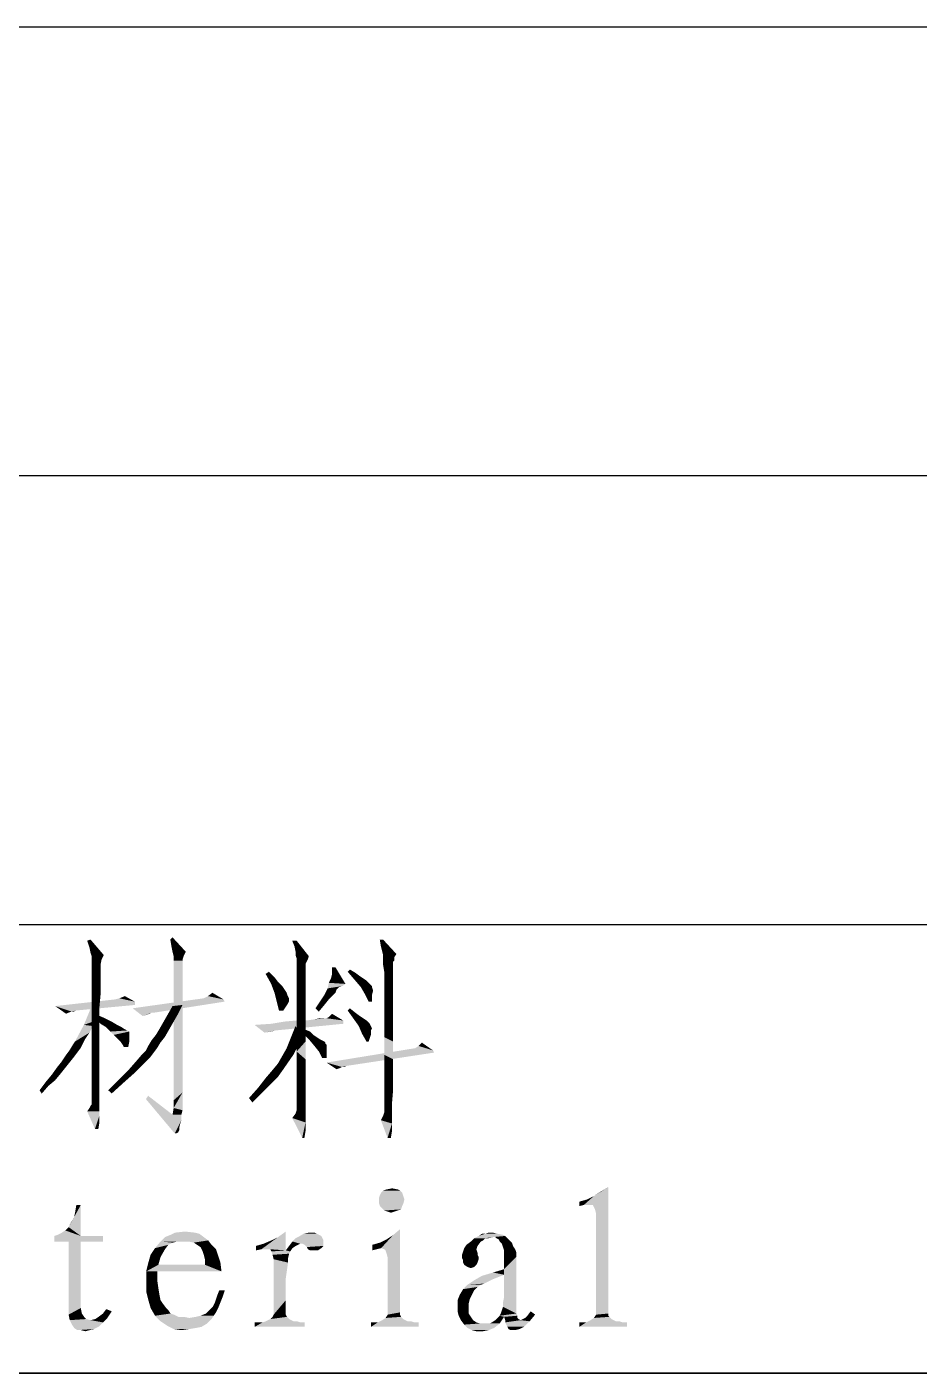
# Model space of a CAD drawing. Header units: millimetres. Extents: x 336 to 634, y 189 to 399.
# Drawn here: x 560.75 to 572.67, y 255.18 to 273.18 of the extents above; entities that cross this region are included whole.
import ezdxf

# ---------------------------------------------------------------- set-up
doc = ezdxf.new("R2010")
doc.units = ezdxf.units.MM

msp = doc.modelspace()

# ---------------------------------------------------------------- linework, layer by layer
at = {"color": 2, "linetype": 'Continuous'}
for p, q in [((448.54988, 273.17577), (628.54988, 273.17577)), ((448.54988, 267.17577), (628.54988, 267.17577)), ((448.54988, 261.17577), (628.54988, 261.17577)), ((448.54988, 255.17577), (628.54988, 255.17577))]:
    msp.add_line(p, q, dxfattribs=at)
at = {"color": 7, "linetype": 'Continuous'}
msp.add_line((448.54993, 255.17685), (628.54993, 255.17685), dxfattribs=at)
for points in [[(562.67865, 260.88318), (562.66383, 260.97207), (562.69346, 261.0017)], [(562.69346, 260.8091), (562.67865, 260.88318), (562.69346, 261.0017)], [(562.69346, 260.8091), (562.69346, 261.0017), (562.87124, 260.8091)], [(561.58235, 260.86836), (561.55272, 260.95725), (561.59717, 260.97207)], [(561.59717, 260.79429), (561.58235, 260.86836), (561.59717, 260.97207)], [(561.59717, 260.79429), (561.59717, 260.97207), (561.77494, 260.76466)], [(564.35272, 260.95725), (564.32309, 260.88318), (564.29346, 260.95725)], [(564.33791, 260.8091), (564.32309, 260.88318), (564.35272, 260.95725)], [(564.33791, 260.76466), (564.33791, 260.8091), (564.35272, 260.95725)], [(564.33791, 260.76466), (564.35272, 260.95725), (564.51569, 260.74985)], [(565.50828, 260.97207), (565.47865, 260.88318), (565.46383, 260.97207)], [(565.49346, 260.82392), (565.47865, 260.88318), (565.50828, 260.97207)], [(565.49346, 260.82392), (565.50828, 260.97207), (565.68606, 260.77947)], [(565.68606, 260.77947), (565.50828, 260.76466), (565.49346, 260.82392)], [(561.77494, 260.76466), (561.61198, 260.74984), (561.59717, 260.79429)], [(561.61198, 260.7054), (561.61198, 260.74984), (561.77494, 260.76466)], [(561.61198, 260.7054), (561.77494, 260.76466), (561.74532, 260.7054)], [(561.74532, 260.7054), (561.61198, 260.67577), (561.61198, 260.7054)], [(561.61198, 260.67577), (561.74532, 260.7054), (561.7305, 260.63133)], [(561.7305, 260.63133), (561.61198, 260.61651), (561.61198, 260.67577)], [(562.87124, 260.8091), (562.70828, 260.74984), (562.69346, 260.8091)], [(562.70828, 260.74984), (562.87124, 260.8091), (562.84161, 260.74984)], [(562.84161, 260.74984), (562.8268, 260.7054), (562.70828, 260.69059)], [(562.84161, 260.74984), (562.70828, 260.69059), (562.70828, 260.74984)], [(562.70828, 260.69059), (562.8268, 260.7054), (562.8268, 260.69059)], [(562.8268, 260.69059), (562.8268, 260.66096), (562.70828, 258.82392)], [(562.8268, 260.69059), (562.70828, 258.82392), (562.70828, 260.69059)], [(562.8268, 260.66096), (562.8268, 260.61651), (562.70828, 258.82392)], [(564.51569, 260.74985), (564.35272, 260.72022), (564.33791, 260.76466)], [(564.35272, 260.72022), (564.51569, 260.74985), (564.50087, 260.7054)], [(564.50087, 260.7054), (564.35272, 260.69059), (564.35272, 260.72022)], [(564.35272, 260.69059), (564.50087, 260.7054), (564.48606, 260.67577)], [(564.48606, 260.67577), (564.35272, 260.63133), (564.35272, 260.69059)], [(564.48606, 260.67577), (564.47124, 260.64614), (564.35272, 260.63133)], [(564.35272, 260.63133), (564.47124, 260.64614), (564.47124, 260.63133)], [(565.50828, 260.76466), (565.68606, 260.77947), (565.65643, 260.73503)], [(565.65643, 260.73503), (565.50828, 260.72022), (565.50828, 260.76466)], [(565.50828, 260.69059), (565.50828, 260.72022), (565.65643, 260.73503)], [(565.50828, 260.69059), (565.65643, 260.73503), (565.65643, 260.69059)], [(565.65643, 260.69059), (565.64161, 260.67577), (565.50828, 260.63133)], [(565.65643, 260.69059), (565.50828, 260.63133), (565.50828, 260.69059)], [(565.64161, 260.67577), (565.64161, 260.64614), (565.50828, 260.63133)], [(565.50828, 260.63133), (565.64161, 260.64614), (565.64161, 260.63133)], [(561.61198, 260.61651), (561.7305, 260.63133), (561.7305, 260.6017)], [(561.7305, 260.6017), (561.61198, 260.54244), (561.61198, 260.61651)], [(561.7305, 260.6017), (561.7305, 260.55725), (561.61198, 260.54244)], [(561.61198, 260.54244), (561.7305, 260.55725), (561.7305, 260.46836)], [(561.7305, 260.46836), (561.61198, 260.42392), (561.61198, 260.54244)], [(561.61198, 260.42392), (561.7305, 260.46836), (561.7305, 260.36466)], [(562.8268, 260.61651), (562.8268, 260.55725), (562.70828, 258.82392)], [(562.8268, 260.55725), (562.8268, 260.48318), (562.70828, 258.82392)], [(562.8268, 260.48318), (562.8268, 260.39429), (562.70828, 258.82392)], [(563.93791, 260.51281), (563.98235, 260.54244), (564.05643, 260.46836)], [(564.05643, 260.46836), (564.01198, 260.37947), (563.93791, 260.51281)], [(564.05643, 260.46836), (564.10087, 260.4091), (564.01198, 260.37947)], [(564.47124, 260.63133), (564.47124, 260.6017), (564.35272, 260.54244)], [(564.47124, 260.63133), (564.35272, 260.54244), (564.35272, 260.63133)], [(564.35272, 260.54244), (564.47124, 260.6017), (564.47124, 260.54244)], [(564.47124, 260.54244), (564.47124, 260.46836), (564.35272, 260.42392)], [(564.47124, 260.54244), (564.35272, 260.42392), (564.35272, 260.54244)], [(564.35272, 260.42392), (564.47124, 260.46836), (564.47124, 260.34985)], [(564.81198, 260.45355), (564.8268, 260.51281), (564.87124, 260.6017)], [(564.81198, 260.45355), (564.87124, 260.6017), (565.00457, 260.37947)], [(564.87124, 260.6017), (564.8268, 260.55725), (564.8268, 260.6017)], [(564.8268, 260.51281), (564.8268, 260.55725), (564.87124, 260.6017)], [(565.0342, 260.54244), (565.06383, 260.57207), (565.13791, 260.52762)], [(565.13791, 260.52762), (565.12309, 260.43873), (565.0342, 260.54244)], [(565.13791, 260.52762), (565.19717, 260.48318), (565.12309, 260.43873)], [(565.19717, 260.48318), (565.24161, 260.45355), (565.12309, 260.43873)], [(565.64161, 260.63133), (565.52309, 260.54244), (565.50828, 260.63133)], [(565.64161, 260.63133), (565.64161, 260.6017), (565.52309, 260.54244)], [(565.64161, 260.6017), (565.64161, 260.57207), (565.52309, 260.54244)], [(565.52309, 260.54244), (565.64161, 260.57207), (565.64161, 260.52762)], [(565.64161, 260.52762), (565.52309, 260.42392), (565.52309, 260.54244)], [(565.64161, 260.52762), (565.64161, 260.48318), (565.52309, 260.42392)], [(565.64161, 260.48318), (565.64161, 260.43873), (565.52309, 260.42392)], [(561.7305, 260.36466), (561.61198, 260.29059), (561.61198, 260.42392)], [(561.61198, 260.29059), (561.7305, 260.36466), (561.7305, 260.23133)], [(561.7305, 260.23133), (561.61198, 260.12762), (561.61198, 260.29059)], [(562.8268, 260.39429), (562.8268, 260.29059), (562.70828, 258.82392)], [(562.8268, 260.29059), (562.8268, 260.17207), (562.70828, 258.82392)], [(564.01198, 260.37947), (564.10087, 260.4091), (564.16013, 260.34985)], [(564.16013, 260.34985), (564.05643, 260.26096), (564.01198, 260.37947)], [(564.16013, 260.34985), (564.18976, 260.3054), (564.05643, 260.26096)], [(564.05643, 260.26096), (564.18976, 260.3054), (564.21939, 260.26096)], [(564.47124, 260.34985), (564.35272, 260.29059), (564.35272, 260.42392)], [(564.35272, 260.29059), (564.47124, 260.34985), (564.47124, 260.21651)], [(564.47124, 260.21651), (564.35272, 260.11281), (564.35272, 260.29059)], [(564.88606, 260.3054), (564.72309, 260.23133), (564.76754, 260.32022)], [(564.88606, 260.3054), (564.87124, 260.26096), (564.72309, 260.23133)], [(565.00457, 260.37947), (564.76754, 260.32022), (564.78235, 260.39429)], [(565.00457, 260.37947), (564.96013, 260.34985), (564.76754, 260.32022)], [(564.96013, 260.34985), (564.91569, 260.33503), (564.76754, 260.32022)], [(564.76754, 260.32022), (564.91569, 260.33503), (564.88606, 260.3054)], [(565.00457, 260.37947), (564.78235, 260.39429), (564.81198, 260.45355)], [(565.12309, 260.43873), (565.24161, 260.45355), (565.28606, 260.42392)], [(565.28606, 260.42392), (565.21198, 260.33503), (565.12309, 260.43873)], [(565.28606, 260.42392), (565.3305, 260.37947), (565.21198, 260.33503)], [(565.3305, 260.37947), (565.36013, 260.34985), (565.21198, 260.33503)], [(565.21198, 260.33503), (565.36013, 260.34985), (565.36013, 260.33503)], [(565.36013, 260.33503), (565.27124, 260.23133), (565.21198, 260.33503)], [(565.36013, 260.33503), (565.37494, 260.29059), (565.27124, 260.23133)], [(565.27124, 260.23133), (565.37494, 260.29059), (565.36013, 260.23133)], [(565.52309, 260.42392), (565.64161, 260.43873), (565.64161, 260.37947)], [(565.64161, 260.37947), (565.52309, 260.27577), (565.52309, 260.42392)], [(565.64161, 260.37947), (565.64161, 260.3054), (565.52309, 260.27577)], [(565.52309, 260.27577), (565.64161, 260.3054), (565.64161, 260.23133)], [(562.18976, 260.14244), (561.12309, 260.08318), (561.92309, 260.17207)], [(562.18976, 260.14244), (562.18976, 260.09799), (561.12309, 260.08318)], [(561.61198, 260.12762), (561.7305, 260.23133), (561.71569, 260.06836)], [(561.71569, 260.06836), (561.61198, 259.93503), (561.61198, 260.12762)], [(562.18976, 260.14244), (561.92309, 260.17207), (561.98235, 260.18688)], [(561.98235, 260.18688), (562.05643, 260.21651), (562.18976, 260.14244)], [(563.37494, 260.17207), (562.16013, 260.05355), (563.10828, 260.18688)], [(563.37494, 260.17207), (563.38976, 260.14244), (562.16013, 260.05355)], [(562.41198, 259.99429), (562.16013, 260.05355), (563.38976, 260.14244)], [(562.41198, 259.99429), (563.38976, 260.14244), (562.44161, 259.99429)], [(562.8268, 260.17207), (562.8268, 260.03873), (562.70828, 258.82392)], [(563.37494, 260.17207), (563.10828, 260.18688), (563.16754, 260.21651)], [(563.16754, 260.21651), (563.2268, 260.26096), (563.37494, 260.17207)], [(564.21939, 260.26096), (564.08606, 260.14244), (564.05643, 260.26096)], [(564.21939, 260.26096), (564.2342, 260.21651), (564.08606, 260.14244)], [(564.2342, 260.21651), (564.24902, 260.18688), (564.08606, 260.14244)], [(564.24902, 260.18688), (564.24902, 260.17207), (564.08606, 260.14244)], [(564.08606, 260.14244), (564.24902, 260.17207), (564.24902, 260.14244)], [(564.24902, 260.14244), (564.11569, 260.02392), (564.08606, 260.14244)], [(564.24902, 260.14244), (564.2342, 260.11281), (564.11569, 260.02392)], [(564.2342, 260.11281), (564.20457, 260.06836), (564.11569, 260.02392)], [(564.35272, 260.11281), (564.47124, 260.21651), (564.47124, 260.03873)], [(564.47124, 260.03873), (564.35272, 259.92022), (564.35272, 260.11281)], [(564.72309, 260.09799), (564.60457, 260.05355), (564.66383, 260.14244)], [(564.84161, 260.23133), (564.78235, 260.17207), (564.66383, 260.14244)], [(564.84161, 260.23133), (564.66383, 260.14244), (564.72309, 260.23133)], [(564.66383, 260.14244), (564.78235, 260.17207), (564.72309, 260.09799)], [(564.72309, 260.23133), (564.87124, 260.26096), (564.84161, 260.23133)], [(565.36013, 260.23133), (565.31569, 260.14244), (565.27124, 260.23133)], [(565.31569, 260.14244), (565.36013, 260.23133), (565.36013, 260.14244)], [(565.64161, 260.23133), (565.52309, 260.09799), (565.52309, 260.27577)], [(565.64161, 260.23133), (565.64161, 260.14244), (565.52309, 260.09799)], [(565.52309, 260.09799), (565.64161, 260.14244), (565.64161, 260.05355)], [(561.12309, 260.08318), (562.18976, 260.09799), (561.40457, 260.02392)], [(561.12309, 260.08318), (561.40457, 260.02392), (561.34532, 260.00911)], [(561.12309, 260.08318), (561.34532, 260.00911), (561.30087, 259.99429)], [(561.30087, 259.99429), (561.27124, 259.97947), (561.12309, 260.08318)], [(561.34532, 260.00911), (561.40457, 260.02392), (561.37494, 260.00911)], [(561.67124, 259.89059), (561.50828, 259.83133), (561.61198, 260.08318)], [(561.61198, 259.93503), (561.71569, 260.06836), (561.71569, 259.89059)], [(561.71569, 259.89059), (561.61198, 259.71281), (561.61198, 259.93503)], [(561.78976, 259.92022), (561.67124, 259.9054), (561.68606, 259.96466)], [(561.67124, 259.9054), (561.78976, 259.92022), (561.87865, 259.87577)], [(562.41198, 259.99429), (562.29346, 259.94985), (562.16013, 260.05355)], [(562.41198, 259.99429), (562.38235, 259.97947), (562.29346, 259.94985)], [(562.38235, 259.97947), (562.33791, 259.96466), (562.29346, 259.94985)], [(562.76754, 259.97947), (562.57494, 259.87577), (562.6342, 259.97947)], [(562.57494, 259.87577), (562.76754, 259.97947), (562.70828, 259.87577)], [(562.6342, 259.97947), (562.69346, 260.08318), (562.8268, 260.09799)], [(562.6342, 259.97947), (562.8268, 260.09799), (562.76754, 259.97947)], [(562.8268, 260.03873), (562.8268, 259.89059), (562.70828, 258.82392)], [(564.11569, 260.02392), (564.20457, 260.06836), (564.17494, 260.02392)], [(564.35272, 259.92022), (564.47124, 260.03873), (564.47124, 259.83133)], [(564.47124, 259.83133), (564.35272, 259.69799), (564.35272, 259.92022)], [(564.48606, 259.89059), (564.58976, 259.9054), (564.75272, 259.92022)], [(564.97494, 259.89059), (564.48606, 259.89059), (564.75272, 259.92022)], [(564.73791, 259.92022), (564.75272, 259.92022), (564.58976, 259.9054)], [(564.72309, 259.92022), (564.73791, 259.92022), (564.58976, 259.9054)], [(564.72309, 259.92022), (564.58976, 259.9054), (564.66383, 259.92022)], [(564.60457, 260.05355), (564.72309, 260.09799), (564.64902, 260.0091)], [(564.97494, 259.89059), (564.75272, 259.92022), (564.78235, 259.93503)], [(564.78235, 259.93503), (564.79717, 259.94985), (564.8268, 259.97947)], [(564.78235, 259.93503), (564.8268, 259.97947), (564.97494, 259.89059)], [(565.0342, 260.02392), (565.06383, 260.05355), (565.13791, 259.99429)], [(565.13791, 259.99429), (565.10828, 259.92022), (565.0342, 260.02392)], [(565.13791, 259.99429), (565.19717, 259.94985), (565.10828, 259.92022)], [(565.10828, 259.92022), (565.19717, 259.94985), (565.24161, 259.92022)], [(565.24161, 259.92022), (565.18235, 259.81651), (565.10828, 259.92022)], [(565.24161, 259.92022), (565.28606, 259.89059), (565.18235, 259.81651)], [(565.64161, 260.05355), (565.52309, 259.89059), (565.52309, 260.09799)], [(565.64161, 260.05355), (565.64161, 259.94985), (565.52309, 259.89059)], [(565.52309, 259.89059), (565.64161, 259.94985), (565.64161, 259.84614)], [(561.6268, 259.81651), (561.38976, 259.6091), (561.50828, 259.83133)], [(561.6268, 259.81651), (561.58235, 259.72762), (561.38976, 259.6091)], [(561.50828, 259.83133), (561.67124, 259.89059), (561.6268, 259.81651)], [(561.61198, 259.71281), (561.71569, 259.89059), (561.71569, 259.68318)], [(561.87865, 259.87577), (561.7305, 259.84614), (561.67124, 259.9054)], [(561.7305, 259.84614), (561.87865, 259.87577), (561.95272, 259.83133)], [(561.95272, 259.83133), (561.80457, 259.8017), (561.7305, 259.84614)], [(561.80457, 259.8017), (561.95272, 259.83133), (562.01198, 259.8017)], [(562.01198, 259.8017), (561.86383, 259.74244), (561.80457, 259.8017)], [(562.01198, 259.8017), (562.05643, 259.77207), (561.86383, 259.74244)], [(562.05643, 259.77207), (562.08606, 259.75725), (561.86383, 259.74244)], [(561.86383, 259.74244), (562.08606, 259.75725), (562.11569, 259.74244)], [(562.11569, 259.74244), (561.90828, 259.69799), (561.86383, 259.74244)], [(562.11569, 259.74244), (562.11569, 259.72762), (561.90828, 259.69799)], [(562.64902, 259.77207), (562.47124, 259.69799), (562.51569, 259.77207)], [(562.47124, 259.69799), (562.64902, 259.77207), (562.58976, 259.66836)], [(562.70828, 259.87577), (562.51569, 259.77207), (562.57494, 259.87577)], [(562.51569, 259.77207), (562.70828, 259.87577), (562.64902, 259.77207)], [(562.8268, 259.89059), (562.8268, 259.72762), (562.70828, 258.82392)], [(564.97494, 259.84614), (563.78976, 259.83133), (564.01198, 259.84614)], [(563.78976, 259.83133), (564.97494, 259.84614), (564.07124, 259.75725)], [(564.07124, 259.75725), (563.92309, 259.72762), (563.78976, 259.83133)], [(564.07124, 259.75725), (564.01198, 259.74244), (563.92309, 259.72762)], [(564.01198, 259.84614), (564.18976, 259.87577), (564.97494, 259.89059)], [(564.01198, 259.84614), (564.97494, 259.89059), (564.97494, 259.84614)], [(564.48606, 259.89059), (564.97494, 259.89059), (564.18976, 259.87577)], [(564.48606, 259.89059), (564.18976, 259.87577), (564.35272, 259.89059)], [(564.27865, 259.66836), (564.33791, 259.81651), (564.4268, 259.65355)], [(564.35272, 259.69799), (564.47124, 259.83133), (564.47124, 259.6091)], [(564.5305, 259.74244), (564.4268, 259.72762), (564.45643, 259.77207)], [(564.4268, 259.72762), (564.5305, 259.74244), (564.57494, 259.69799)], [(565.28606, 259.89059), (565.3305, 259.84614), (565.18235, 259.81651)], [(565.18235, 259.81651), (565.3305, 259.84614), (565.34532, 259.81651)], [(565.34532, 259.81651), (565.2268, 259.71281), (565.18235, 259.81651)], [(565.34532, 259.81651), (565.36013, 259.78688), (565.2268, 259.71281)], [(565.36013, 259.78688), (565.34532, 259.75725), (565.2268, 259.71281)], [(565.2268, 259.71281), (565.34532, 259.75725), (565.34532, 259.69799)], [(565.64161, 259.84614), (565.52309, 259.66836), (565.52309, 259.89059)], [(565.64161, 259.84614), (565.64161, 259.72762), (565.52309, 259.66836)], [(561.46383, 259.52022), (561.31569, 259.49058), (561.36013, 259.56466)], [(561.36013, 259.56466), (561.38976, 259.6091), (561.52309, 259.63873)], [(561.36013, 259.56466), (561.52309, 259.63873), (561.46383, 259.52022)], [(561.58235, 259.72762), (561.52309, 259.63873), (561.38976, 259.6091)], [(561.71569, 259.68318), (561.61198, 259.49058), (561.61198, 259.71281)], [(561.61198, 259.49058), (561.71569, 259.68318), (561.71569, 259.47577)], [(562.11569, 259.72762), (562.11569, 259.71281), (561.90828, 259.69799)], [(561.90828, 259.69799), (562.11569, 259.71281), (562.11569, 259.66836)], [(562.11569, 259.66836), (561.95272, 259.65355), (561.90828, 259.69799)], [(561.99717, 259.6091), (561.95272, 259.65355), (562.11569, 259.66836)], [(561.99717, 259.6091), (562.11569, 259.66836), (562.11569, 259.6091)], [(562.11569, 259.6091), (562.0268, 259.56466), (561.99717, 259.6091)], [(562.04161, 259.53503), (562.0268, 259.56466), (562.11569, 259.6091)], [(562.04161, 259.53503), (562.11569, 259.6091), (562.10087, 259.53503)], [(562.5305, 259.59429), (562.36754, 259.54984), (562.41198, 259.62392)], [(562.36754, 259.54984), (562.5305, 259.59429), (562.48606, 259.52022)], [(562.58976, 259.66836), (562.41198, 259.62392), (562.47124, 259.69799)], [(562.41198, 259.62392), (562.58976, 259.66836), (562.5305, 259.59429)], [(562.8268, 259.72762), (562.8268, 259.54984), (562.70828, 258.82392)], [(564.4268, 259.65355), (564.21939, 259.52022), (564.27865, 259.66836)], [(564.21939, 259.52022), (564.4268, 259.65355), (564.30828, 259.43133)], [(564.47124, 259.6091), (564.35272, 259.47577), (564.35272, 259.69799)], [(564.35272, 259.47577), (564.47124, 259.6091), (564.47124, 259.37207)], [(564.57494, 259.69799), (564.51569, 259.63873), (564.4268, 259.72762)], [(564.57494, 259.69799), (564.61939, 259.66836), (564.51569, 259.63873)], [(564.51569, 259.63873), (564.61939, 259.66836), (564.66383, 259.63873)], [(564.66383, 259.63873), (564.58976, 259.54985), (564.51569, 259.63873)], [(564.66383, 259.63873), (564.69346, 259.62392), (564.58976, 259.54985)], [(564.69346, 259.62392), (564.72309, 259.6091), (564.58976, 259.54985)], [(564.72309, 259.6091), (564.73791, 259.59429), (564.58976, 259.54985)], [(564.73791, 259.59429), (564.73791, 259.57947), (564.58976, 259.54985)], [(564.73791, 259.57947), (564.75272, 259.56466), (564.58976, 259.54985)], [(564.58976, 259.54985), (564.75272, 259.56466), (564.75272, 259.52022)], [(565.34532, 259.69799), (565.28606, 259.6091), (565.2268, 259.71281)], [(565.28606, 259.6091), (565.34532, 259.69799), (565.31569, 259.6091)], [(565.52309, 259.66836), (565.64161, 259.72762), (565.64161, 259.6091)], [(565.64161, 259.6091), (565.52309, 259.43133), (565.52309, 259.66836)], [(565.52309, 259.43133), (565.64161, 259.6091), (565.64161, 259.37207)], [(565.98235, 259.54985), (566.0268, 259.59429), (566.17494, 259.49059)], [(561.37494, 259.4017), (561.21198, 259.34244), (561.27124, 259.43133)], [(561.21198, 259.34244), (561.37494, 259.4017), (561.31569, 259.32762)], [(561.41939, 259.46096), (561.27124, 259.43133), (561.31569, 259.49058)], [(561.27124, 259.43133), (561.41939, 259.46096), (561.37494, 259.4017)], [(561.31569, 259.49058), (561.46383, 259.52022), (561.41939, 259.46096)], [(561.71569, 259.47577), (561.61198, 259.29799), (561.61198, 259.49058)], [(561.61198, 259.29799), (561.71569, 259.47577), (561.71569, 259.28318)], [(562.39717, 259.4017), (562.20457, 259.34244), (562.29346, 259.44614)], [(562.20457, 259.34244), (562.39717, 259.4017), (562.29346, 259.29799)], [(562.44161, 259.46096), (562.29346, 259.44614), (562.33791, 259.49058)], [(562.29346, 259.44614), (562.44161, 259.46096), (562.39717, 259.4017)], [(562.48606, 259.52022), (562.33791, 259.49058), (562.36754, 259.54984)], [(562.33791, 259.49058), (562.48606, 259.52022), (562.44161, 259.46096)], [(562.8268, 259.54984), (562.8268, 259.35725), (562.70828, 258.82392)], [(564.10087, 259.31281), (564.16013, 259.41651), (564.30828, 259.43133)], [(564.10087, 259.31281), (564.30828, 259.43133), (564.17494, 259.23874)], [(564.30828, 259.43133), (564.16013, 259.41651), (564.21939, 259.52022)], [(564.47124, 259.37207), (564.35272, 259.28318), (564.35272, 259.47577)], [(564.75272, 259.52022), (564.64902, 259.47577), (564.58976, 259.54985)], [(564.64902, 259.47577), (564.75272, 259.52022), (564.75272, 259.46096)], [(564.75272, 259.46096), (564.69346, 259.38688), (564.64902, 259.47577)], [(564.69346, 259.38688), (564.75272, 259.46096), (564.75272, 259.38688)], [(566.17494, 259.49059), (564.75272, 259.32762), (565.93791, 259.52022)], [(566.17494, 259.49059), (566.18976, 259.46096), (564.75272, 259.32762)], [(564.75272, 259.32762), (566.18976, 259.46096), (565.01939, 259.28318)], [(565.64161, 259.37207), (565.52309, 259.22392), (565.52309, 259.43133)], [(566.17494, 259.49059), (565.93791, 259.52022), (565.98235, 259.54985)], [(561.25643, 259.25355), (561.07865, 259.16466), (561.15272, 259.26836)], [(561.25643, 259.25355), (561.19717, 259.17947), (561.07865, 259.16466)], [(561.31569, 259.32762), (561.15272, 259.26836), (561.21198, 259.34244)], [(561.15272, 259.26836), (561.31569, 259.32762), (561.25643, 259.25355)], [(561.71569, 259.28318), (561.61198, 259.13503), (561.61198, 259.29799)], [(561.61198, 259.13503), (561.71569, 259.28318), (561.71569, 259.12022)], [(562.17494, 259.17947), (561.98235, 259.1054), (562.10087, 259.22392)], [(562.29346, 259.29799), (562.10087, 259.22392), (562.20457, 259.34244)], [(562.10087, 259.22392), (562.29346, 259.29799), (562.17494, 259.17947)], [(562.8268, 259.35725), (562.8268, 259.14985), (562.70828, 258.82392)], [(564.10087, 259.13503), (563.93791, 259.12022), (564.0268, 259.22392)], [(564.17494, 259.23874), (564.0268, 259.22392), (564.10087, 259.31281)], [(564.0268, 259.22392), (564.17494, 259.23874), (564.10087, 259.13503)], [(564.35272, 259.28318), (564.47124, 259.37207), (564.47124, 259.16466)], [(564.47124, 259.16466), (564.35272, 259.1054), (564.35272, 259.28318)], [(564.75272, 259.32762), (565.01939, 259.28318), (564.96013, 259.26836)], [(564.96013, 259.26836), (564.88606, 259.23874), (564.75272, 259.32762)], [(564.96013, 259.26836), (564.9305, 259.25355), (564.88606, 259.23874)], [(564.96013, 259.26836), (565.01939, 259.28318), (564.98976, 259.26836)], [(565.52309, 259.22392), (565.64161, 259.37207), (565.64161, 259.14985)], [(565.64161, 259.14985), (565.52309, 259.06096), (565.52309, 259.22392)], [(561.0342, 259.01651), (560.91569, 258.95725), (561.00457, 259.07577)], [(561.12309, 259.09059), (561.00457, 259.07577), (561.07865, 259.16466)], [(561.00457, 259.07577), (561.12309, 259.09059), (561.0342, 259.01651)], [(561.07865, 259.16466), (561.19717, 259.17947), (561.12309, 259.09059)], [(561.71569, 259.12022), (561.61198, 259.0017), (561.61198, 259.13503)], [(561.61198, 259.0017), (561.71569, 259.12022), (561.71569, 258.98688)], [(562.04161, 259.06096), (561.8342, 258.95725), (561.98235, 259.1054)], [(561.8342, 258.95725), (562.04161, 259.06096), (561.87865, 258.91281)], [(561.98235, 259.1054), (562.17494, 259.17947), (562.04161, 259.06096)], [(562.8268, 259.14985), (562.8268, 258.92762), (562.70828, 258.82392)], [(563.99717, 259.03133), (563.8342, 258.98688), (563.93791, 259.12022)], [(563.8342, 258.98688), (563.99717, 259.03133), (563.89346, 258.92762)], [(563.93791, 259.12022), (564.10087, 259.13503), (563.99717, 259.03133)], [(564.35272, 258.97207), (564.35272, 259.1054), (564.47124, 259.16466)], [(564.35272, 258.97207), (564.47124, 259.16466), (564.47124, 258.97207)], [(565.52309, 259.06096), (565.64161, 259.14985), (565.64161, 258.95725)], [(565.64161, 258.95725), (565.52309, 258.91281), (565.52309, 259.06096)], [(560.91569, 258.95725), (561.0342, 259.01651), (560.94532, 258.91281)], [(561.71569, 258.98688), (561.61198, 258.89799), (561.61198, 259.0017)], [(561.61198, 258.89799), (561.71569, 258.98688), (561.71569, 258.88318)], [(561.71569, 258.88318), (561.61198, 258.82392), (561.61198, 258.89799)], [(561.61198, 258.82392), (561.71569, 258.88318), (561.71569, 258.79429)], [(562.33791, 258.83873), (562.36754, 258.88318), (562.69346, 258.63133)], [(562.70828, 258.72022), (562.70828, 258.82392), (562.8268, 258.92762)], [(562.70828, 258.72022), (562.8268, 258.92762), (562.8268, 258.69059)], [(563.89346, 258.92762), (563.71569, 258.85355), (563.8342, 258.98688)], [(563.71569, 258.85355), (563.89346, 258.92762), (563.76013, 258.79429)], [(564.47124, 258.97207), (564.35272, 258.85355), (564.35272, 258.97207)], [(564.35272, 258.85355), (564.47124, 258.97207), (564.47124, 258.79429)], [(564.47124, 258.79429), (564.35272, 258.77947), (564.35272, 258.85355)], [(565.52309, 258.8091), (565.52309, 258.91281), (565.64161, 258.95725)], [(565.52309, 258.8091), (565.64161, 258.95725), (565.6268, 258.77947)], [(561.71569, 258.7054), (561.55272, 258.67577), (561.58235, 258.72022)], [(561.55272, 258.67577), (561.71569, 258.7054), (561.71569, 258.67577)], [(561.71569, 258.67577), (561.65643, 258.43874), (561.55272, 258.67577)], [(561.71569, 258.73503), (561.58235, 258.72022), (561.59717, 258.74985)], [(561.58235, 258.72022), (561.71569, 258.73503), (561.71569, 258.7054)], [(561.59717, 258.74985), (561.61198, 258.76466), (561.71569, 258.79429)], [(561.59717, 258.74985), (561.71569, 258.79429), (561.71569, 258.73503)], [(561.71569, 258.79429), (561.61198, 258.76466), (561.61198, 258.82392)], [(561.71569, 258.67577), (561.71569, 258.61651), (561.65643, 258.43874)], [(562.69346, 258.63133), (562.72309, 258.37948), (562.33791, 258.83873)], [(562.8268, 258.69059), (562.69346, 258.63133), (562.70828, 258.72022)], [(562.69346, 258.63133), (562.8268, 258.69059), (562.81198, 258.63133)], [(564.29346, 258.58688), (564.33791, 258.64614), (564.47124, 258.66096)], [(564.29346, 258.58688), (564.47124, 258.66096), (564.47124, 258.52762)], [(564.47124, 258.66096), (564.33791, 258.64614), (564.35272, 258.69059)], [(564.35272, 258.72022), (564.35272, 258.77947), (564.47124, 258.79429)], [(564.35272, 258.69059), (564.35272, 258.72022), (564.47124, 258.79429)], [(564.35272, 258.69059), (564.47124, 258.79429), (564.47124, 258.66096)], [(565.6268, 258.64614), (565.50828, 258.61651), (565.52309, 258.66096)], [(565.6268, 258.77947), (565.52309, 258.72022), (565.52309, 258.8091)], [(565.52309, 258.67577), (565.52309, 258.72022), (565.6268, 258.77947)], [(565.52309, 258.66096), (565.52309, 258.67577), (565.6268, 258.77947)], [(565.52309, 258.66096), (565.6268, 258.77947), (565.6268, 258.64614)], [(561.71569, 258.61651), (561.71569, 258.52762), (561.65643, 258.43874)], [(561.65643, 258.43874), (561.71569, 258.52762), (561.70087, 258.43874)], [(562.69346, 258.63133), (562.81198, 258.63133), (562.72309, 258.37948)], [(562.81198, 258.63133), (562.81198, 258.55725), (562.72309, 258.37948)], [(562.81198, 258.55725), (562.79717, 258.51281), (562.72309, 258.37948)], [(562.79717, 258.51281), (562.78235, 258.45355), (562.72309, 258.37948)], [(564.47124, 258.52762), (564.4268, 258.32022), (564.29346, 258.58688)], [(564.47124, 258.52762), (564.47124, 258.4091), (564.4268, 258.32022)], [(565.47865, 258.55725), (565.50828, 258.61651), (565.6268, 258.64614)], [(565.47865, 258.55725), (565.6268, 258.64614), (565.6268, 258.51281)], [(565.6268, 258.51281), (565.56754, 258.32022), (565.47865, 258.55725)], [(565.6268, 258.51281), (565.6268, 258.4091), (565.56754, 258.32022)], [(562.78235, 258.45355), (562.78235, 258.42392), (562.72309, 258.37948)], [(562.78235, 258.42392), (562.76754, 258.39429), (562.72309, 258.37948)], [(562.72309, 258.37948), (562.76754, 258.39429), (562.73791, 258.37948)], [(564.4268, 258.32022), (564.47124, 258.4091), (564.45643, 258.32022)], [(565.56754, 258.32022), (565.6268, 258.4091), (565.61198, 258.32022)], [(565.76303, 257.58688), (565.46673, 257.55725), (565.48155, 257.58688)], [(565.46673, 257.55725), (565.76303, 257.58688), (565.77784, 257.54244)], [(565.7334, 257.61651), (565.48155, 257.58688), (565.51118, 257.61651)], [(565.48155, 257.58688), (565.7334, 257.61651), (565.76303, 257.58688)], [(565.70377, 257.63133), (565.51118, 257.61651), (565.55562, 257.63133)], [(565.51118, 257.61651), (565.70377, 257.63133), (565.7334, 257.61651)], [(565.55562, 257.63133), (565.62969, 257.64614), (565.70377, 257.63133)], [(568.19266, 257.42392), (568.32599, 257.54244), (568.51858, 257.66096)], [(568.26673, 257.42392), (568.19266, 257.42392), (568.51858, 257.66096)], [(568.31118, 257.42392), (568.26673, 257.42392), (568.51858, 257.66096)], [(568.32599, 257.39429), (568.31118, 257.42392), (568.51858, 257.66096)], [(568.32599, 257.54244), (568.41488, 257.6017), (568.51858, 257.66096)], [(568.34081, 257.36466), (568.32599, 257.39429), (568.51858, 257.66096)], [(568.35562, 257.3054), (568.34081, 257.36466), (568.51858, 257.66096)], [(568.35562, 257.3054), (568.51858, 257.66096), (568.51858, 255.97207)], [(561.37784, 257.26096), (561.39266, 257.33503), (561.46673, 257.42392)], [(561.37784, 257.26096), (561.46673, 257.42392), (561.46673, 257.00911)], [(561.46673, 257.42392), (561.39266, 257.33503), (561.40747, 257.42392)], [(565.77784, 257.54244), (565.45192, 257.51281), (565.46673, 257.55725)], [(565.45192, 257.51281), (565.77784, 257.54244), (565.79266, 257.49799)], [(565.79266, 257.49799), (565.45192, 257.45355), (565.45192, 257.51281)], [(565.45192, 257.45355), (565.79266, 257.49799), (565.77784, 257.43873)], [(565.77784, 257.43873), (565.46673, 257.4091), (565.45192, 257.45355)], [(565.46673, 257.4091), (565.77784, 257.43873), (565.76303, 257.4091)], [(565.76303, 257.4091), (565.49636, 257.37947), (565.46673, 257.4091)], [(565.49636, 257.37947), (565.76303, 257.4091), (565.74821, 257.36466)], [(568.19266, 257.42392), (568.1334, 257.46836), (568.2371, 257.49799)], [(568.19266, 257.42392), (568.1334, 257.4091), (568.1334, 257.46836)], [(568.19266, 257.42392), (568.2371, 257.49799), (568.32599, 257.54244)], [(561.30377, 257.12762), (561.3334, 257.18688), (561.37784, 257.26096)], [(561.46673, 257.00911), (561.30377, 257.12762), (561.37784, 257.26096)], [(565.74821, 257.36466), (565.52599, 257.34985), (565.49636, 257.37947)], [(565.52599, 257.34985), (565.74821, 257.36466), (565.70377, 257.34985)], [(565.70377, 257.34985), (565.57043, 257.33503), (565.52599, 257.34985)], [(565.57043, 257.33503), (565.70377, 257.34985), (565.65932, 257.33503)], [(565.65932, 257.33503), (565.61488, 257.32022), (565.57043, 257.33503)], [(568.51858, 255.97207), (568.35562, 255.95725), (568.35562, 257.3054)], [(561.46673, 257.00911), (561.15562, 257.02392), (561.21488, 257.05355)], [(561.46673, 257.00911), (561.21488, 257.05355), (561.25932, 257.08318)], [(561.46673, 257.00911), (561.25932, 257.08318), (561.30377, 257.12762)], [(562.99266, 257.05355), (563.05192, 257.03873), (562.66673, 257.02392)], [(562.99266, 257.05355), (562.66673, 257.02392), (562.72599, 257.05355)], [(562.72599, 257.05355), (562.85932, 257.06836), (562.99266, 257.05355)], [(563.88155, 256.83133), (564.10377, 256.99429), (564.20747, 257.06836)], [(563.95562, 256.83133), (563.88155, 256.83133), (564.20747, 257.06836)], [(564.00006, 256.83133), (563.95562, 256.83133), (564.20747, 257.06836)], [(564.00006, 256.83133), (564.20747, 257.06836), (564.20747, 256.81651)], [(564.54821, 257.05355), (564.59266, 257.05355), (564.44451, 257.03873)], [(564.54821, 257.05355), (564.44451, 257.03873), (564.51858, 257.05355)], [(564.44451, 257.03873), (564.59266, 257.05355), (564.62229, 257.03873)], [(565.48155, 256.84614), (565.64451, 257.02392), (565.7334, 257.09799)], [(565.52599, 256.83133), (565.48155, 256.84614), (565.7334, 257.09799)], [(565.54081, 256.81651), (565.52599, 256.83133), (565.7334, 257.09799)], [(565.55562, 256.77207), (565.54081, 256.81651), (565.7334, 257.09799)], [(565.57043, 256.71281), (565.55562, 256.77207), (565.7334, 257.09799)], [(565.57043, 256.71281), (565.7334, 257.09799), (565.7334, 255.98688)], [(566.97784, 257.05355), (566.87414, 257.03873), (566.91858, 257.05355)], [(566.87414, 257.03873), (566.97784, 257.05355), (567.0371, 257.03873)], [(561.46673, 257.00911), (561.11118, 257.00911), (561.15562, 257.02392)], [(561.46673, 257.00911), (561.76303, 257.00911), (561.11118, 256.93503)], [(561.46673, 257.00911), (561.11118, 256.93503), (561.11118, 257.00911)], [(561.30377, 256.93503), (561.11118, 256.93503), (561.76303, 257.00911)], [(561.46673, 256.93503), (561.30377, 256.93503), (561.76303, 257.00911)], [(561.46673, 256.93503), (561.46673, 256.04614), (561.30377, 255.95725)], [(561.46673, 256.93503), (561.30377, 255.95725), (561.30377, 256.93503)], [(561.46673, 256.93503), (561.76303, 257.00911), (561.76303, 256.93503)], [(562.69636, 256.92022), (562.45932, 256.84614), (562.5334, 256.93503)], [(562.69636, 256.92022), (562.6371, 256.89059), (562.45932, 256.84614)], [(562.45932, 256.84614), (562.6371, 256.89059), (562.59266, 256.83133)], [(563.11118, 256.99429), (563.17043, 256.94985), (562.5334, 256.93503)], [(563.11118, 256.99429), (562.5334, 256.93503), (562.59266, 256.99429)], [(562.75562, 256.93503), (562.5334, 256.93503), (563.17043, 256.94985)], [(562.5334, 256.93503), (562.75562, 256.93503), (562.69636, 256.92022)], [(562.59266, 256.99429), (562.66673, 257.02392), (563.05192, 257.03873)], [(562.59266, 256.99429), (563.05192, 257.03873), (563.11118, 256.99429)], [(562.82969, 256.93503), (562.75562, 256.93503), (563.17043, 256.94985)], [(562.90377, 256.93503), (562.82969, 256.93503), (563.17043, 256.94985)], [(562.97784, 256.92022), (562.90377, 256.93503), (563.17043, 256.94985)], [(563.02229, 256.89059), (562.97784, 256.92022), (563.17043, 256.94985)], [(563.02229, 256.89059), (563.17043, 256.94985), (563.21488, 256.89059)], [(563.21488, 256.89059), (563.06673, 256.86096), (563.02229, 256.89059)], [(563.06673, 256.86096), (563.21488, 256.89059), (563.27414, 256.83133)], [(563.27414, 256.83133), (563.09636, 256.8017), (563.06673, 256.86096)], [(563.88155, 256.83133), (563.80747, 256.87577), (563.91118, 256.9054)], [(563.88155, 256.83133), (563.80747, 256.81651), (563.80747, 256.87577)], [(563.88155, 256.83133), (564.01488, 256.94985), (564.10377, 256.99429)], [(563.88155, 256.83133), (563.91118, 256.9054), (564.01488, 256.94985)], [(564.34081, 256.87577), (564.29636, 256.84614), (564.20747, 256.81651)], [(564.34081, 256.87577), (564.20747, 256.81651), (564.25192, 256.87577)], [(564.40006, 256.9054), (564.25192, 256.87577), (564.29636, 256.93503)], [(564.40006, 256.9054), (564.37043, 256.89059), (564.25192, 256.87577)], [(564.25192, 256.87577), (564.37043, 256.89059), (564.34081, 256.87577)], [(564.69636, 256.97948), (564.71118, 256.94985), (564.29636, 256.93503)], [(564.69636, 256.97948), (564.29636, 256.93503), (564.34081, 256.97948)], [(564.29636, 256.93503), (564.71118, 256.94985), (564.71118, 256.93503)], [(564.29636, 256.93503), (564.71118, 256.93503), (564.40006, 256.9054)], [(564.34081, 256.97948), (564.37043, 256.99429), (564.68155, 257.0091)], [(564.34081, 256.97948), (564.68155, 257.0091), (564.69636, 256.97948)], [(564.62229, 257.03873), (564.65192, 257.02392), (564.37043, 256.99429)], [(564.62229, 257.03873), (564.37043, 256.99429), (564.44451, 257.03873)], [(564.65192, 257.02392), (564.68155, 257.0091), (564.37043, 256.99429)], [(564.42969, 256.9054), (564.40006, 256.9054), (564.71118, 256.93503)], [(564.45932, 256.89059), (564.42969, 256.9054), (564.71118, 256.93503)], [(564.47414, 256.87577), (564.45932, 256.89059), (564.71118, 256.93503)], [(564.47414, 256.87577), (564.71118, 256.93503), (564.71118, 256.87577)], [(564.71118, 256.87577), (564.48895, 256.86096), (564.47414, 256.87577)], [(564.48895, 256.86096), (564.71118, 256.87577), (564.68155, 256.84614)], [(564.68155, 256.84614), (564.50377, 256.83133), (564.48895, 256.86096)], [(565.48155, 256.84614), (565.36303, 256.89059), (565.46673, 256.92022)], [(565.36303, 256.89059), (565.48155, 256.84614), (565.42229, 256.83133)], [(565.42229, 256.83133), (565.36303, 256.81651), (565.36303, 256.89059)], [(565.48155, 256.84614), (565.46673, 256.92022), (565.55562, 256.96466)], [(565.48155, 256.84614), (565.55562, 256.96466), (565.64451, 257.02392)], [(566.77043, 256.87577), (566.59266, 256.84614), (566.62229, 256.89059)], [(566.59266, 256.84614), (566.77043, 256.87577), (566.75562, 256.83133)], [(566.81488, 256.93503), (566.62229, 256.89059), (566.68155, 256.93503)], [(566.62229, 256.89059), (566.81488, 256.93503), (566.77043, 256.87577)], [(566.87414, 256.97947), (566.84451, 256.94985), (566.68155, 256.93503)], [(566.87414, 256.97947), (566.68155, 256.93503), (566.72599, 256.97947)], [(566.68155, 256.93503), (566.84451, 256.94985), (566.81488, 256.93503)], [(567.14081, 257.0091), (566.97784, 256.99429), (566.72599, 256.97947)], [(567.14081, 257.0091), (566.72599, 256.97947), (566.78525, 257.0091)], [(566.87414, 256.97947), (566.72599, 256.97947), (566.97784, 256.99429)], [(567.0371, 257.03873), (567.11118, 257.02392), (566.78525, 257.0091)], [(566.87414, 257.03873), (567.0371, 257.03873), (566.78525, 257.0091)], [(566.87414, 257.03873), (566.78525, 257.0091), (566.82969, 257.03873)], [(566.78525, 257.0091), (567.11118, 257.02392), (567.14081, 257.0091)], [(566.87414, 256.97947), (566.97784, 256.99429), (566.91858, 256.97947)], [(567.00747, 256.99429), (566.97784, 256.99429), (567.14081, 257.0091)], [(567.02229, 256.97947), (567.00747, 256.99429), (567.14081, 257.0091)], [(567.02229, 256.97947), (567.14081, 257.0091), (567.17043, 256.97947)], [(567.17043, 256.97947), (567.05192, 256.96466), (567.02229, 256.97947)], [(567.05192, 256.96466), (567.17043, 256.97947), (567.20006, 256.94985)], [(567.20006, 256.94985), (567.06673, 256.93503), (567.05192, 256.96466)], [(567.06673, 256.93503), (567.20006, 256.94985), (567.22969, 256.92022)], [(567.22969, 256.92022), (567.09636, 256.9054), (567.06673, 256.93503)], [(567.09636, 256.9054), (567.22969, 256.92022), (567.24451, 256.87577)], [(567.24451, 256.87577), (567.11118, 256.86096), (567.09636, 256.9054)], [(567.11118, 256.86096), (567.24451, 256.87577), (567.27414, 256.83133)], [(567.27414, 256.83133), (567.12599, 256.81651), (567.11118, 256.86096)], [(562.5334, 256.72762), (562.37043, 256.65355), (562.40006, 256.75725)], [(562.37043, 256.65355), (562.5334, 256.72762), (562.50377, 256.62392)], [(562.59266, 256.83133), (562.40006, 256.75725), (562.45932, 256.84614)], [(562.40006, 256.75725), (562.59266, 256.83133), (562.5334, 256.72762)], [(563.11118, 256.75725), (563.09636, 256.8017), (563.27414, 256.83133)], [(563.11118, 256.75725), (563.27414, 256.83133), (563.30377, 256.74244)], [(563.30377, 256.74244), (563.12599, 256.69799), (563.11118, 256.75725)], [(563.12599, 256.69799), (563.30377, 256.74244), (563.3334, 256.65355)], [(563.3334, 256.65355), (563.12599, 256.62392), (563.12599, 256.69799)], [(564.20747, 256.81651), (564.01488, 256.8017), (564.00006, 256.83133)], [(564.26673, 256.8017), (564.01488, 256.8017), (564.20747, 256.81651)], [(564.26673, 256.8017), (564.02969, 256.75725), (564.01488, 256.8017)], [(564.26673, 256.8017), (564.25192, 256.77207), (564.02969, 256.75725)], [(564.02969, 256.75725), (564.25192, 256.77207), (564.2371, 256.71281)], [(564.2371, 256.71281), (564.04451, 256.69799), (564.02969, 256.75725)], [(564.04451, 256.69799), (564.2371, 256.71281), (564.2371, 256.65355)], [(564.2371, 256.65355), (564.04451, 255.95725), (564.04451, 256.69799)], [(564.20747, 256.81651), (564.29636, 256.84614), (564.26673, 256.8017)], [(564.5334, 256.81651), (564.50377, 256.83133), (564.68155, 256.84614)], [(564.56303, 256.81651), (564.5334, 256.81651), (564.68155, 256.84614)], [(564.59266, 256.81651), (564.56303, 256.81651), (564.68155, 256.84614)], [(564.59266, 256.81651), (564.68155, 256.84614), (564.6371, 256.81651)], [(565.7334, 255.98688), (565.57043, 255.95725), (565.57043, 256.71281)], [(566.77043, 256.78688), (566.56303, 256.75725), (566.57784, 256.8017)], [(566.56303, 256.75725), (566.77043, 256.78688), (566.77043, 256.75725)], [(566.77043, 256.75725), (566.78525, 256.72762), (566.56303, 256.71281)], [(566.77043, 256.75725), (566.56303, 256.71281), (566.56303, 256.75725)], [(566.56303, 256.71281), (566.78525, 256.72762), (566.78525, 256.69799)], [(566.78525, 256.69799), (566.57784, 256.68318), (566.56303, 256.71281)], [(566.75562, 256.83133), (566.57784, 256.8017), (566.59266, 256.84614)], [(566.57784, 256.8017), (566.75562, 256.83133), (566.77043, 256.78688)], [(566.57784, 256.65355), (566.57784, 256.68318), (566.78525, 256.69799)], [(566.57784, 256.65355), (566.78525, 256.69799), (566.77043, 256.65355)], [(567.11118, 256.12022), (567.12599, 256.19429), (567.28895, 256.72762)], [(567.11118, 256.06096), (567.11118, 256.12022), (567.28895, 256.72762)], [(567.11118, 256.06096), (567.28895, 256.72762), (567.28895, 255.97207)], [(567.12599, 256.81651), (567.27414, 256.83133), (567.28895, 256.78688)], [(567.28895, 256.78688), (567.12599, 256.75725), (567.12599, 256.81651)], [(567.12599, 256.75725), (567.28895, 256.78688), (567.28895, 256.72762)], [(567.28895, 256.72762), (567.12599, 256.56466), (567.12599, 256.75725)], [(567.12599, 256.49059), (567.12599, 256.56466), (567.28895, 256.72762)], [(567.12599, 256.37207), (567.12599, 256.49059), (567.28895, 256.72762)], [(567.12599, 256.28318), (567.12599, 256.37207), (567.28895, 256.72762)], [(567.12599, 256.19429), (567.12599, 256.28318), (567.28895, 256.72762)], [(562.50377, 256.62392), (562.34081, 256.53503), (562.37043, 256.65355)], [(562.50377, 256.62392), (563.12599, 256.62392), (562.34081, 256.53503)], [(562.48895, 256.53503), (562.34081, 256.53503), (563.12599, 256.62392)], [(562.48895, 256.53503), (562.48895, 256.41651), (562.34081, 256.4017)], [(562.48895, 256.53503), (562.34081, 256.4017), (562.34081, 256.53503)], [(563.34821, 256.53503), (562.48895, 256.53503), (563.12599, 256.62392)], [(563.12599, 256.62392), (563.3334, 256.65355), (563.34821, 256.53503)], [(564.2371, 256.65355), (564.22229, 256.54985), (564.04451, 255.95725)], [(564.22229, 256.54985), (564.20747, 256.44614), (564.04451, 255.95725)], [(566.77043, 256.65355), (566.59266, 256.62392), (566.57784, 256.65355)], [(566.59266, 256.62392), (566.77043, 256.65355), (566.75562, 256.62392)], [(566.75562, 256.62392), (566.6371, 256.59429), (566.59266, 256.62392)], [(566.6371, 256.59429), (566.75562, 256.62392), (566.72599, 256.59429)], [(566.72599, 256.59429), (566.68155, 256.57947), (566.6371, 256.59429)], [(567.12599, 256.49059), (566.82969, 256.47577), (566.97784, 256.52022)], [(567.12599, 256.49059), (566.97784, 256.52022), (567.12599, 256.56466)], [(562.34081, 256.4017), (562.48895, 256.41651), (562.50377, 256.31281)], [(562.50377, 256.31281), (562.34081, 256.26836), (562.34081, 256.4017)], [(564.20747, 256.44614), (564.20747, 256.31281), (564.04451, 255.95725)], [(566.81488, 256.35725), (566.77043, 256.32762), (566.57784, 256.29799)], [(566.81488, 256.35725), (566.57784, 256.29799), (566.6371, 256.35725)], [(566.57784, 256.29799), (566.77043, 256.32762), (566.74081, 256.29799)], [(566.91858, 256.4017), (566.6371, 256.35725), (566.72599, 256.41651)], [(566.91858, 256.4017), (566.85932, 256.37207), (566.6371, 256.35725)], [(566.6371, 256.35725), (566.85932, 256.37207), (566.81488, 256.35725)], [(567.05192, 256.46096), (566.72599, 256.41651), (566.82969, 256.47577)], [(567.05192, 256.46096), (566.97784, 256.43133), (566.72599, 256.41651)], [(566.72599, 256.41651), (566.97784, 256.43133), (566.91858, 256.4017)], [(566.82969, 256.47577), (567.12599, 256.49059), (567.05192, 256.46096)], [(562.34081, 256.26836), (562.50377, 256.31281), (562.51858, 256.22392)], [(562.51858, 256.22392), (562.37043, 256.14985), (562.34081, 256.26836)], [(562.37043, 256.14985), (562.51858, 256.22392), (562.5334, 256.14985)], [(562.5334, 256.14985), (562.40006, 256.04614), (562.37043, 256.14985)], [(562.5334, 256.14985), (562.56303, 256.1054), (562.40006, 256.04614)], [(563.36303, 256.19429), (563.25932, 256.12022), (563.28895, 256.2091)], [(563.25932, 256.12022), (563.36303, 256.19429), (563.3334, 256.12022)], [(563.39266, 256.28318), (563.28895, 256.2091), (563.31858, 256.28318)], [(563.28895, 256.2091), (563.39266, 256.28318), (563.36303, 256.19429)], [(564.20747, 256.31281), (564.20747, 256.14985), (564.04451, 255.95725)], [(564.20747, 256.14985), (564.20747, 255.98688), (564.04451, 255.95725)], [(566.69636, 256.22392), (566.66673, 256.16466), (566.50377, 256.14985)], [(566.69636, 256.22392), (566.50377, 256.14985), (566.5334, 256.22392)], [(566.50377, 256.14985), (566.66673, 256.16466), (566.65192, 256.1054)], [(566.65192, 256.1054), (566.50377, 256.07577), (566.50377, 256.14985)], [(566.74081, 256.29799), (566.72599, 256.28318), (566.5334, 256.22392)], [(566.74081, 256.29799), (566.5334, 256.22392), (566.57784, 256.29799)], [(566.5334, 256.22392), (566.72599, 256.28318), (566.69636, 256.22392)], [(561.46673, 256.04614), (561.48155, 255.97207), (561.30377, 255.95725)], [(561.30377, 255.95725), (561.48155, 255.97207), (561.51118, 255.92762)], [(561.70377, 255.92762), (561.76303, 255.97207), (561.88155, 256.0017)], [(561.70377, 255.92762), (561.88155, 256.0017), (561.82229, 255.91281)], [(561.88155, 256.0017), (561.76303, 255.97207), (561.80747, 256.03133)], [(562.40006, 256.04614), (562.56303, 256.1054), (562.60747, 256.04614)], [(562.60747, 256.04614), (562.45932, 255.94244), (562.40006, 256.04614)], [(562.60747, 256.04614), (562.6371, 256.01651), (562.45932, 255.94244)], [(562.6371, 256.01651), (562.66673, 255.97207), (562.45932, 255.94244)], [(562.66673, 255.97207), (562.71118, 255.95725), (562.45932, 255.94244)], [(563.06673, 255.94244), (563.14081, 255.97207), (563.27414, 255.98688)], [(563.06673, 255.94244), (563.27414, 255.98688), (563.24451, 255.94244)], [(563.27414, 255.98688), (563.14081, 255.97207), (563.18525, 256.01651)], [(563.30377, 256.04614), (563.18525, 256.01651), (563.22969, 256.06096)], [(563.18525, 256.01651), (563.30377, 256.04614), (563.27414, 255.98688)], [(563.3334, 256.12022), (563.22969, 256.06096), (563.25932, 256.12022)], [(563.22969, 256.06096), (563.3334, 256.12022), (563.30377, 256.04614)], [(564.04451, 255.95725), (564.20747, 255.98688), (564.20747, 255.95725)], [(565.57043, 255.95725), (565.7334, 255.98688), (565.7334, 255.95725)], [(566.50377, 256.07577), (566.65192, 256.1054), (566.65192, 256.03133)], [(566.65192, 256.03133), (566.50377, 256.0017), (566.50377, 256.07577)], [(566.50377, 256.0017), (566.65192, 256.03133), (566.65192, 255.97207)], [(566.65192, 255.97207), (566.51858, 255.94244), (566.50377, 256.0017)], [(566.51858, 255.94244), (566.65192, 255.97207), (566.68155, 255.92762)], [(567.28895, 255.97207), (567.06673, 255.94244), (567.08155, 255.97207)], [(567.06673, 255.94244), (567.28895, 255.97207), (567.30377, 255.94244)], [(567.08155, 255.97207), (567.09636, 256.01651), (567.11118, 256.06096)], [(567.28895, 255.97207), (567.08155, 255.97207), (567.11118, 256.06096)], [(567.54081, 255.95725), (567.4371, 255.94244), (567.48155, 256.0017)], [(568.35562, 255.95725), (568.51858, 255.97207), (568.51858, 255.94244)], [(561.51118, 255.92762), (561.31858, 255.88318), (561.30377, 255.95725)], [(561.51118, 255.92762), (561.54081, 255.89799), (561.31858, 255.88318)], [(561.31858, 255.88318), (561.54081, 255.89799), (561.60006, 255.88318)], [(561.60006, 255.88318), (561.34821, 255.82392), (561.31858, 255.88318)], [(561.60006, 255.88318), (561.76303, 255.85355), (561.34821, 255.82392)], [(561.34821, 255.82392), (561.76303, 255.85355), (561.70377, 255.79429)], [(561.70377, 255.79429), (561.37784, 255.77947), (561.34821, 255.82392)], [(561.37784, 255.77947), (561.70377, 255.79429), (561.64451, 255.76466)], [(561.60006, 255.88318), (561.65932, 255.89799), (561.82229, 255.91281)], [(561.60006, 255.88318), (561.82229, 255.91281), (561.76303, 255.85355)], [(561.82229, 255.91281), (561.65932, 255.89799), (561.70377, 255.92762)], [(562.45932, 255.94244), (562.71118, 255.95725), (562.77043, 255.92762)], [(562.77043, 255.92762), (562.5334, 255.86836), (562.45932, 255.94244)], [(562.84451, 255.92762), (562.91858, 255.91281), (562.5334, 255.86836)], [(562.77043, 255.92762), (562.84451, 255.92762), (562.5334, 255.86836)], [(562.91858, 255.91281), (563.21488, 255.89799), (562.5334, 255.86836)], [(562.5334, 255.86836), (563.21488, 255.89799), (563.18525, 255.86836)], [(563.18525, 255.86836), (562.62229, 255.8091), (562.5334, 255.86836)], [(563.18525, 255.86836), (563.15562, 255.83873), (562.62229, 255.8091)], [(562.62229, 255.8091), (563.15562, 255.83873), (563.08155, 255.79429)], [(563.08155, 255.79429), (562.71118, 255.76466), (562.62229, 255.8091)], [(563.08155, 255.79429), (563.00747, 255.77947), (562.71118, 255.76466)], [(562.91858, 255.91281), (563.00747, 255.92762), (563.24451, 255.94244)], [(562.91858, 255.91281), (563.24451, 255.94244), (563.21488, 255.89799)], [(563.24451, 255.94244), (563.00747, 255.92762), (563.06673, 255.94244)], [(564.40006, 255.85355), (564.45932, 255.85355), (563.79266, 255.79429)], [(563.89636, 255.85355), (564.40006, 255.85355), (563.79266, 255.79429)], [(563.85192, 255.85355), (563.89636, 255.85355), (563.79266, 255.79429)], [(563.85192, 255.85355), (563.79266, 255.79429), (563.79266, 255.85355)], [(563.79266, 255.79429), (564.45932, 255.85355), (564.45932, 255.79429)], [(564.31118, 255.86836), (564.35562, 255.86836), (563.89636, 255.85355)], [(564.31118, 255.86836), (563.89636, 255.85355), (563.94081, 255.86836)], [(563.89636, 255.85355), (564.35562, 255.86836), (564.40006, 255.85355)], [(564.28155, 255.88318), (563.94081, 255.86836), (563.97043, 255.88318)], [(563.94081, 255.86836), (564.28155, 255.88318), (564.31118, 255.86836)], [(564.25192, 255.89799), (563.97043, 255.88318), (564.00006, 255.89799)], [(563.97043, 255.88318), (564.25192, 255.89799), (564.28155, 255.88318)], [(564.00006, 255.89799), (564.01488, 255.91281), (564.22229, 255.92762)], [(564.00006, 255.89799), (564.22229, 255.92762), (564.25192, 255.89799)], [(564.22229, 255.92762), (564.01488, 255.91281), (564.02969, 255.92762)], [(564.20747, 255.95725), (564.02969, 255.92762), (564.04451, 255.95725)], [(564.02969, 255.92762), (564.20747, 255.95725), (564.22229, 255.92762)], [(565.92599, 255.85355), (565.98525, 255.85355), (565.34821, 255.79429)], [(565.4371, 255.85355), (565.92599, 255.85355), (565.34821, 255.79429)], [(565.4371, 255.85355), (565.34821, 255.79429), (565.34821, 255.85355)], [(565.34821, 255.79429), (565.98525, 255.85355), (565.98525, 255.79429)], [(565.80747, 255.88318), (565.8371, 255.86836), (565.4371, 255.85355)], [(565.80747, 255.88318), (565.4371, 255.85355), (565.49636, 255.88318)], [(565.8371, 255.86836), (565.88155, 255.86836), (565.4371, 255.85355)], [(565.4371, 255.85355), (565.88155, 255.86836), (565.92599, 255.85355)], [(565.77784, 255.89799), (565.49636, 255.88318), (565.54081, 255.91281)], [(565.49636, 255.88318), (565.77784, 255.89799), (565.80747, 255.88318)], [(565.7334, 255.95725), (565.74821, 255.92762), (565.54081, 255.91281)], [(565.7334, 255.95725), (565.54081, 255.91281), (565.57043, 255.95725)], [(565.54081, 255.91281), (565.74821, 255.92762), (565.77784, 255.89799)], [(566.68155, 255.92762), (566.54821, 255.88318), (566.51858, 255.94244)], [(566.54821, 255.88318), (566.68155, 255.92762), (566.71118, 255.88318)], [(566.71118, 255.88318), (566.59266, 255.82392), (566.54821, 255.88318)], [(566.71118, 255.88318), (566.75562, 255.85355), (566.59266, 255.82392)], [(566.75562, 255.85355), (566.80006, 255.83873), (566.59266, 255.82392)], [(566.9334, 255.83873), (567.06673, 255.83873), (566.59266, 255.82392)], [(566.88895, 255.83873), (566.9334, 255.83873), (566.59266, 255.82392)], [(566.84451, 255.83873), (566.88895, 255.83873), (566.59266, 255.82392)], [(566.80006, 255.83873), (566.84451, 255.83873), (566.59266, 255.82392)], [(566.6371, 255.77948), (566.59266, 255.82392), (567.06673, 255.83873)], [(566.6371, 255.77948), (567.06673, 255.83873), (566.99266, 255.77948)], [(566.9334, 255.83873), (566.96303, 255.85355), (567.12599, 255.92762)], [(566.9334, 255.83873), (567.12599, 255.92762), (567.06673, 255.83873)], [(566.96303, 255.85355), (567.00747, 255.88318), (567.12599, 255.92762)], [(567.00747, 255.88318), (567.0371, 255.91281), (567.12599, 255.92762)], [(567.12599, 255.92762), (567.0371, 255.91281), (567.06673, 255.94244)], [(567.06673, 255.94244), (567.30377, 255.94244), (567.12599, 255.92762)], [(567.12599, 255.92762), (567.30377, 255.94244), (567.30377, 255.91281)], [(567.30377, 255.91281), (567.14081, 255.88318), (567.12599, 255.92762)], [(567.30377, 255.91281), (567.31858, 255.89799), (567.14081, 255.88318)], [(567.14081, 255.88318), (567.31858, 255.89799), (567.34821, 255.88318)], [(567.34821, 255.88318), (567.46673, 255.86836), (567.14081, 255.85355)], [(567.34821, 255.88318), (567.14081, 255.85355), (567.14081, 255.88318)], [(567.15562, 255.82392), (567.14081, 255.85355), (567.46673, 255.86836)], [(567.17043, 255.79429), (567.15562, 255.82392), (567.46673, 255.86836)], [(567.17043, 255.79429), (567.46673, 255.86836), (567.39266, 255.79429)], [(567.39266, 255.79429), (567.18525, 255.76466), (567.17043, 255.79429)], [(567.18525, 255.76466), (567.39266, 255.79429), (567.3334, 255.76466)], [(567.34821, 255.88318), (567.37784, 255.89799), (567.54081, 255.95725)], [(567.34821, 255.88318), (567.54081, 255.95725), (567.46673, 255.86836)], [(567.37784, 255.89799), (567.40747, 255.91281), (567.54081, 255.95725)], [(567.40747, 255.91281), (567.4371, 255.94244), (567.54081, 255.95725)], [(568.71118, 255.85355), (568.77043, 255.85355), (568.1334, 255.79429)], [(568.22229, 255.85355), (568.71118, 255.85355), (568.1334, 255.79429)], [(568.22229, 255.85355), (568.1334, 255.79429), (568.1334, 255.85355)], [(568.1334, 255.79429), (568.77043, 255.85355), (568.77043, 255.79429)], [(568.59266, 255.88318), (568.62229, 255.86836), (568.22229, 255.85355)], [(568.59266, 255.88318), (568.22229, 255.85355), (568.28155, 255.88318)], [(568.62229, 255.86836), (568.66673, 255.86836), (568.22229, 255.85355)], [(568.22229, 255.85355), (568.66673, 255.86836), (568.71118, 255.85355)], [(568.56303, 255.89799), (568.28155, 255.88318), (568.32599, 255.91281)], [(568.28155, 255.88318), (568.56303, 255.89799), (568.59266, 255.88318)], [(568.51858, 255.94244), (568.32599, 255.91281), (568.35562, 255.95725)], [(568.51858, 255.94244), (568.5334, 255.92762), (568.32599, 255.91281)], [(568.32599, 255.91281), (568.5334, 255.92762), (568.56303, 255.89799)], [(561.64451, 255.76466), (561.42229, 255.74985), (561.37784, 255.77947)], [(561.46673, 255.74985), (561.42229, 255.74985), (561.64451, 255.76466)], [(561.46673, 255.74985), (561.64451, 255.76466), (561.58525, 255.74985)], [(561.58525, 255.74985), (561.52599, 255.73503), (561.46673, 255.74985)], [(562.71118, 255.76466), (563.00747, 255.77947), (562.91858, 255.76466)], [(562.91858, 255.76466), (562.81488, 255.74985), (562.71118, 255.76466)], [(566.99266, 255.77948), (566.69636, 255.74985), (566.6371, 255.77948)], [(566.69636, 255.74985), (566.99266, 255.77948), (566.91858, 255.74985)], [(566.91858, 255.74985), (566.75562, 255.73503), (566.69636, 255.74985)], [(566.75562, 255.73503), (566.91858, 255.74985), (566.84451, 255.73503)], [(567.3334, 255.76466), (567.21488, 255.74985), (567.18525, 255.76466)], [(567.24451, 255.74985), (567.21488, 255.74985), (567.3334, 255.76466)], [(567.24451, 255.74985), (567.3334, 255.76466), (567.27414, 255.74985)]]:
    msp.add_solid(points, dxfattribs=at)

doc.saveas('drawing.dxf')
